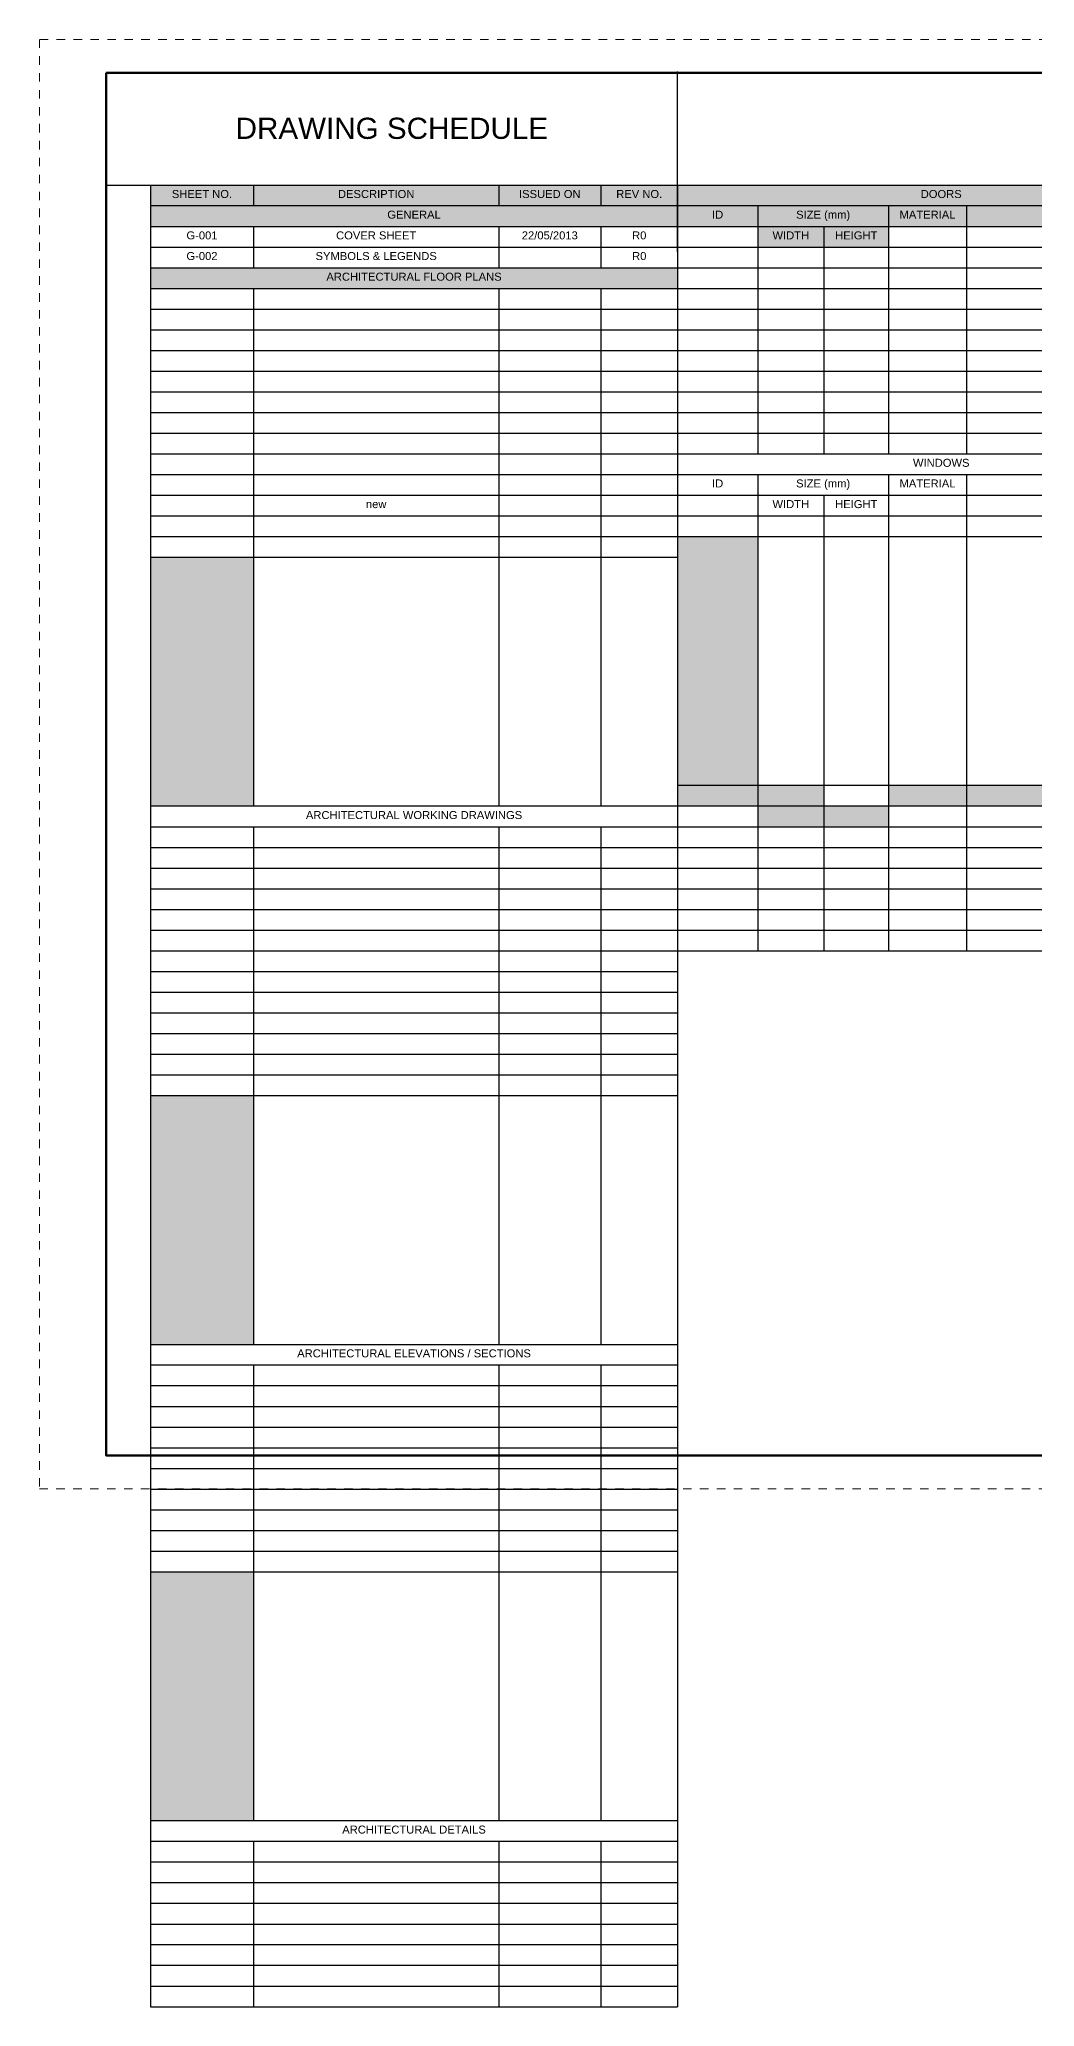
# Paper-space layout 'Symbols A2-3' of a CAD drawing. Header units: inches. Extents: x 0 to 23.5, y -6.1 to 17.1.
# Drawn here: x 0 to 11.75, y -6.12 to 17.13 of the extents above; entities that cross this region are included whole.
import ezdxf
from ezdxf.enums import TextEntityAlignment as Align

# ---------------------------------------------------------------- set-up
doc = ezdxf.new("R2010")
doc.units = ezdxf.units.IN
doc.linetypes.add('DASHDOT', pattern=[1, 0.5, -0.25, 0, -0.25])
doc.layers.add('G-ANNO-REFR', color=253, linetype='DASHDOT', lineweight=5, plot=False)
for name, color, linetype, lineweight in [('G-ANNO-TEXT', 3, 'Continuous', 15), ('G-ANNO-TEXT-BOLD', 1, 'Continuous', 15), ('G-ANNO-TTLB', 7, 'Continuous', 50), ('G-PAPR-GRAY', 251, 'Continuous', 15), ('G-PAPR-MEDM', 6, 'Continuous', 30), ('G-PAPR-THCK', 4, 'Continuous', 100)]:
    doc.layers.add(name, color=color, linetype=linetype, lineweight=lineweight)
doc.styles.add('LLARGE', font='arial.ttf', dxfattribs={"height": 0.25})
doc.styles.add('NOTES', font='arial.ttf', dxfattribs={"height": 2})
doc.styles.add('SMALL', font='arial.ttf', dxfattribs={"height": 0.09375})
doc.styles.get("Standard").update_dxf_attribs({"font": 'swissc.ttf'})
doc.styles.add('SUB-TITLE', font='swisscb.ttf')
doc.styles.add('SUB-TITLE-2', font='swissc.ttf')
doc.styles.add('TITLE', font='swisscb.ttf')

# ---------------------------------------------------------------- blocks, each defined once
blk = doc.blocks.new('*U171')
at = {"layer": 'G-ANNO-REFR'}
blk.add_lwpolyline([(0, 0), (597, 0), (597, 435), (0, 435)], close=True, dxfattribs=at)
at = {"layer": 'G-PAPR-THCK'}
blk.add_lwpolyline([(20, 425), (587, 425), (587, 10), (20, 10)], close=True, dxfattribs=at)
at = {"layer": 'G-ANNO-TEXT'}
for tag, p, height, style in [('GENERAL_NOTES_001', (522.6, 418.95), 1.71, 'NOTES'), ('GENERAL_NOTES_002', (522.86, 416.07), 1.71, 'NOTES'), ('GENERAL_NOTES_003', (522.86, 413.19), 1.71, 'NOTES'), ('GENERAL_NOTES_004', (522.86, 410.31), 1.71, 'NOTES'), ('GENERAL_NOTES_005', (522.86, 407.43), 1.71, 'NOTES'), ('GENERAL_NOTES_006', (522.86, 404.55), 1.71, 'NOTES'), ('GENERAL_NOTES_007', (522.86, 401.7), 1.71, 'NOTES'), ('GENERAL_NOTES_008', (522.79, 398.82), 1.71, 'NOTES'), ('GENERAL_NOTES_009', (522.86, 395.93), 1.71, 'NOTES'), ('GENERAL_NOTES_010', (522.86, 393.05), 1.71, 'NOTES'), ('GENERAL_NOTES_011', (522.86, 390.17), 1.71, 'NOTES'), ('GENERAL_NOTES_012', (522.86, 387.29), 1.71, 'NOTES'), ('GENERAL_NOTES_013', (522.86, 384.41), 1.71, 'NOTES'), ('GENERAL_NOTES_014', (522.86, 381.53), 1.71, 'NOTES'), ('GENERAL_NOTES_015', (522.86, 378.65), 1.71, 'NOTES'), ('GENERAL_NOTES_017', (522.75, 372.89), 1.71, 'NOTES'), ('GENERAL_NOTES_016', (522.86, 375.77), 1.71, 'NOTES'), ('GENERAL_NOTES_019', (522.82, 367.12), 1.71, 'NOTES'), ('GENERAL_NOTES_018', (522.86, 370), 1.71, 'NOTES'), ('GENERAL_NOTES_021', (522.76, 361.36), 1.71, 'NOTES'), ('GENERAL_NOTES_020', (522.86, 364.24), 1.71, 'NOTES'), ('GENERAL_NOTES_022', (522.86, 358.48), 1.71, 'NOTES'), ('GENERAL_NOTES_023', (522.77, 355.6), 1.71, 'NOTES'), ('GENERAL_NOTES_024', (522.86, 352.72), 1.71, 'NOTES'), ('GENERAL_NOTES_025', (522.74, 349.84), 1.71, 'NOTES'), ('GENERAL_NOTES_026', (522.86, 346.96), 1.71, 'NOTES'), ('GENERAL_NOTES_027', (522.86, 344.07), 1.71, 'NOTES'), ('GENERAL_NOTES_028', (522.86, 341.19), 1.71, 'NOTES'), ('GENERAL_NOTES_030', (522.76, 335.43), 1.71, 'NOTES'), ('GENERAL_NOTES_029', (522.86, 338.31), 1.71, 'NOTES'), ('GENERAL_NOTES_031', (522.86, 332.55), 1.71, 'NOTES'), ('GENERAL_NOTES_032', (522.86, 329.67), 1.71, 'NOTES'), ('GENERAL_NOTES_034', (522.76, 323.91), 1.71, 'NOTES'), ('GENERAL_NOTES_033', (522.86, 326.79), 1.71, 'NOTES'), ('GENERAL_NOTES_035', (522.86, 321.02), 1.71, 'NOTES'), ('SHEET_NOTES_001', (522.6, 299.97), 1.71, 'NOTES'), ('SHEET_NOTES_003', (522.75, 294.21), 1.71, 'NOTES'), ('SHEET_NOTES_002', (522.79, 297.09), 1.71, 'NOTES'), ('SHEET_NOTES_005', (522.76, 288.45), 1.71, 'NOTES'), ('SHEET_NOTES_004', (522.82, 291.33), 1.71, 'NOTES'), ('SHEET_NOTES_007', (522.74, 282.68), 1.71, 'NOTES'), ('SHEET_NOTES_006', (522.77, 285.57), 1.71, 'NOTES'), ('KEY_NOTES_001', (522.6, 227.5), 1.71, 'NOTES'), ('KEY_NOTES_002', (522.79, 224.62), 1.71, 'NOTES'), ('CLIENTADDRESS1', (522.76, 100.14), 1.71, 'SUB-TITLE-2'), ('CLIENTNAME', (522.76, 103.62), 2.57, 'SUB-TITLE-2'), ('CLIENTADDRESS2', (522.76, 97.24), 1.71, 'SUB-TITLE-2'), ('CLIENTPHONE', (522.76, 94.39), 1.71, 'SUB-TITLE-2'), ('DRAWING_NO', (538.25, 58.25), 3.42, 'SUB-TITLE-2')]:
    blk.add_attdef(tag, p, '', height=height, dxfattribs=dict(at, style=style))
at = {"layer": 'G-ANNO-TEXT', "style": 'SUB-TITLE-2'}
for tag, p in [('REV_NO14', (524.7, 172.4)), ('REV_DATE14', (532.24, 172.4)), ('DRAWN_BY14', (542.01, 172.4)), ('CHECKED_BY14', (552.92, 172.4)), ('REV_NO13', (524.7, 168.98)), ('REV_NO12', (524.7, 165.56)), ('REV_DATE13', (532.24, 168.98)), ('REV_DATE12', (532.24, 165.56)), ('DRAWN_BY13', (542.01, 168.98)), ('DRAWN_BY12', (542.01, 165.56)), ('CHECKED_BY13', (552.92, 168.98)), ('CHECKED_BY12', (552.92, 165.56)), ('REV_NO11', (524.7, 162.14)), ('REV_NO10', (524.7, 158.72)), ('REV_DATE11', (532.24, 162.14)), ('REV_DATE10', (532.24, 158.72)), ('DRAWN_BY11', (542.01, 162.14)), ('DRAWN_BY10', (542.01, 158.72)), ('CHECKED_BY11', (552.92, 162.14)), ('CHECKED_BY10', (552.92, 158.72)), ('REV_NO9', (524.7, 155.3)), ('REV_DATE9', (532.24, 155.3)), ('DRAWN_BY9', (542.01, 155.3)), ('CHECKED_BY9', (552.92, 155.3)), ('REV_NO8', (524.7, 151.88)), ('REV_NO7', (524.7, 148.46)), ('REV_DATE8', (532.24, 151.88)), ('REV_DATE7', (532.24, 148.46)), ('DRAWN_BY8', (542.01, 151.88)), ('DRAWN_BY7', (542.01, 148.46)), ('CHECKED_BY8', (552.92, 151.88)), ('CHECKED_BY7', (552.92, 148.46)), ('REV_NO6', (524.7, 145.03)), ('REV_NO5', (524.7, 141.61)), ('REV_DATE6', (532.24, 145.03)), ('REV_DATE5', (532.24, 141.61)), ('DRAWN_BY6', (542.01, 145.03)), ('DRAWN_BY5', (542.01, 141.61)), ('CHECKED_BY6', (552.92, 145.03)), ('CHECKED_BY5', (552.92, 141.61)), ('REV_NO4', (524.7, 138.19)), ('REV_DATE4', (532.24, 138.19)), ('DRAWN_BY4', (542.01, 138.19)), ('CHECKED_BY4', (552.92, 138.19)), ('REV_NO3', (524.7, 134.77)), ('REV_NO2', (524.7, 131.35)), ('REV_DATE3', (532.24, 134.77)), ('REV_DATE2', (532.24, 131.35)), ('DRAWN_BY3', (542.01, 134.77)), ('DRAWN_BY2', (542.01, 131.35)), ('CHECKED_BY3', (552.92, 134.77)), ('CHECKED_BY2', (552.92, 131.35)), ('REV_NO1', (524.7, 127.93)), ('REV_NO0', (524.7, 124.51)), ('REV_DATE1', (532.24, 127.93)), ('REV_DATE0', (532.24, 124.51)), ('DRAWN_BY1', (542.01, 127.93)), ('DRAWN_BY0', (542.01, 124.51)), ('CHECKED_BY1', (552.92, 127.93)), ('CHECKED_BY0', (552.92, 124.51))]:
    blk.add_attdef(tag, text='', height=1.37, dxfattribs=at).set_placement(p, align=Align.MIDDLE)
for tag, p in [('REV_DESCRIPTION14', (559.75, 172.4)), ('REV_DESCRIPTION13', (559.75, 168.98)), ('REV_DESCRIPTION12', (559.75, 165.56)), ('REV_DESCRIPTION11', (559.75, 162.14)), ('REV_DESCRIPTION10', (559.75, 158.72)), ('REV_DESCRIPTION9', (559.75, 155.3)), ('REV_DESCRIPTION8', (559.75, 151.88)), ('REV_DESCRIPTION7', (559.75, 148.46)), ('REV_DESCRIPTION6', (559.75, 145.03)), ('REV_DESCRIPTION5', (559.75, 141.61)), ('REV_DESCRIPTION4', (559.75, 138.19)), ('REV_DESCRIPTION3', (559.75, 134.77)), ('REV_DESCRIPTION2', (559.75, 131.35)), ('REV_DESCRIPTION1', (559.75, 127.93)), ('REV_DESCRIPTION0', (559.75, 124.51))]:
    blk.add_attdef(tag, text='', height=1.37, dxfattribs=at).set_placement(p, align=Align.MIDDLE_LEFT)
for tag, p in [('PROJECT_NAME1', (538.25, 91.88)), ('PROJECT_NAME2', (538.25, 88.46)), ('PROJECT_CODE', (538.25, 84.41)), ('STAGE', (538.25, 76.76)), ('RELEASE', (538.25, 80.62)), ('DRAWING_TITLE', (538.25, 72.91))]:
    blk.add_attdef(tag, text='', height=2.05, dxfattribs=at).set_placement(p, align=Align.TOP_LEFT)
at = {"layer": 'G-ANNO-TEXT'}
for tag, height, style, p in [('CURRENT_REV', 3.42, 'TITLE', (579.3, 58.25)), ('DRAWN_BY', 2.05, 'SUB-TITLE-2', (529.7, 50.63)), ('CHECKED_BY', 2.05, 'SUB-TITLE-2', (545.95, 50.63)), ('SCALE', 2.05, 'SUB-TITLE-2', (563.05, 50.63)), ('ISSUE_DATE', 2.05, 'SUB-TITLE-2', (579.3, 50.63))]:
    blk.add_attdef(tag, text='', height=height, dxfattribs=dict(at, style=style)).set_placement(p, align=Align.CENTER)
at = {"layer": 'G-ANNO-TEXT', "style": 'SUB-TITLE'}
blk.add_attdef('FILE_NAME', text='', height=1.37, rotation=90, dxfattribs=at).set_placement((587.85, 19.35), align=Align.TOP_LEFT)
blk = doc.blocks.new('*T139')
at = {"layer": 'G-PAPR-GRAY', "color": 7, "linetype": 'ByBlock', "lineweight": -2, "transparency": 16777216}
for p, q in [((0, 0), (6.225, 0)), ((0, 0), (0, -0.489)), ((1.219, 0), (1.219, -0.244)), ((4.114, 0), (4.114, -0.244)), ((5.318, 0), (5.318, -0.244)), ((6.225, 0), (6.225, -0.244)), ((0, -0.244), (6.225, -0.244)), ((0, -0.977), (6.225, -0.977)), ((0, -0.977), (0, -1.221)), ((0, -4.397), (1.219, -4.397)), ((0, -4.397), (0, -7.337)), ((1.219, -4.397), (1.219, -7.337)), ((0, -10.757), (1.219, -10.757)), ((0, -10.757), (0, -13.698)), ((1.219, -10.757), (1.219, -13.698)), ((0, -16.385), (1.219, -16.385)), ((0, -16.385), (0, -19.325)), ((1.219, -16.385), (1.219, -19.325))]:
    blk.add_line(p, q, dxfattribs=at)
at = {"layer": 'G-PAPR-GRAY', "color": 0, "linetype": 'ByBlock', "lineweight": -2, "transparency": 16777216}
for p, q in [((6.225, -0.244), (6.225, -21.524)), ((0, -0.489), (6.225, -0.489)), ((0, -0.489), (0, -0.977)), ((1.219, -0.489), (1.219, -0.977)), ((4.114, -0.489), (4.114, -0.977)), ((5.318, -0.489), (5.318, -0.977)), ((0, -0.733), (6.225, -0.733)), ((0, -1.221), (6.225, -1.221)), ((0, -1.221), (0, -4.397)), ((1.219, -1.221), (1.219, -4.397)), ((4.114, -1.221), (4.114, -4.397)), ((5.318, -1.221), (5.318, -7.337)), ((0, -1.466), (6.225, -1.466)), ((0, -1.71), (6.225, -1.71)), ((0, -1.954), (6.225, -1.954)), ((0, -2.199), (6.225, -2.199)), ((0, -2.443), (6.225, -2.443)), ((0, -2.687), (6.225, -2.687)), ((0, -2.931), (6.225, -2.931)), ((0, -3.176), (6.225, -3.176)), ((0, -3.42), (6.225, -3.42)), ((0, -3.664), (6.225, -3.664)), ((0, -3.908), (6.225, -3.908)), ((0, -4.153), (6.225, -4.153)), ((1.219, -4.397), (6.225, -4.397)), ((0, -7.337), (6.225, -7.337)), ((0, -7.337), (0, -10.757)), ((0, -7.582), (6.225, -7.582)), ((1.219, -7.582), (1.219, -10.757)), ((4.114, -7.582), (4.114, -10.757)), ((5.318, -7.582), (5.318, -13.698)), ((0, -7.826), (6.225, -7.826)), ((0, -8.07), (6.225, -8.07)), ((0, -8.315), (6.225, -8.315)), ((0, -8.559), (6.225, -8.559)), ((0, -8.803), (6.225, -8.803)), ((0, -9.047), (6.225, -9.047)), ((0, -9.292), (6.225, -9.292)), ((0, -9.536), (6.225, -9.536)), ((0, -9.78), (6.225, -9.78)), ((0, -10.025), (6.225, -10.025)), ((0, -10.269), (6.225, -10.269)), ((0, -10.513), (6.225, -10.513)), ((1.219, -10.757), (6.225, -10.757)), ((0, -13.698), (6.225, -13.698)), ((0, -13.698), (0, -16.385)), ((0, -13.942), (6.225, -13.942)), ((1.219, -13.942), (1.219, -16.385)), ((4.114, -13.942), (4.114, -16.385)), ((5.318, -13.942), (5.318, -19.325)), ((0, -14.186), (6.225, -14.186)), ((0, -14.431), (6.225, -14.431)), ((0, -14.675), (6.225, -14.675)), ((0, -14.919), (6.225, -14.919)), ((0, -15.163), (6.225, -15.163)), ((0, -15.408), (6.225, -15.408)), ((0, -15.652), (6.225, -15.652)), ((0, -15.896), (6.225, -15.896)), ((0, -16.141), (6.225, -16.141)), ((1.219, -16.385), (6.225, -16.385)), ((0, -19.325), (6.225, -19.325)), ((0, -19.325), (0, -21.524)), ((0, -19.57), (6.225, -19.57)), ((1.219, -19.57), (1.219, -21.524)), ((4.114, -19.57), (4.114, -21.524)), ((5.318, -19.57), (5.318, -21.524)), ((0, -19.814), (6.225, -19.814)), ((0, -20.058), (6.225, -20.058)), ((0, -20.302), (6.225, -20.302)), ((0, -20.547), (6.225, -20.547)), ((0, -20.791), (6.225, -20.791)), ((0, -21.035), (6.225, -21.035)), ((0, -21.28), (6.225, -21.28)), ((0, -21.524), (6.225, -21.524))]:
    blk.add_line(p, q, dxfattribs=at)
at = {"layer": 'G-PAPR-GRAY', "linetype": 'ByBlock', "lineweight": -2, "transparency": 16777216}
for p, q in [((4.114, -4.397), (4.114, -7.337)), ((4.114, -10.757), (4.114, -13.698)), ((4.114, -16.385), (4.114, -19.325))]:
    blk.add_line(p, q, dxfattribs=at)
at = {"layer": 'G-PAPR-GRAY', "color": 9, "transparency": 16777216}
for points in [[(0, 0), (0, -0.244), (1.219, 0), (1.219, -0.244)], [(1.219, 0), (1.219, -0.244), (4.114, 0), (4.114, -0.244)], [(4.114, 0), (4.114, -0.244), (5.318, 0), (5.318, -0.244)], [(5.318, 0), (5.318, -0.244), (6.225, 0), (6.225, -0.244)], [(0, -0.244), (0, -0.489), (6.225, -0.244), (6.225, -0.489)], [(0, -0.977), (0, -1.221), (6.225, -0.977), (6.225, -1.221)], [(0, -4.397), (0, -7.337), (1.219, -4.397), (1.219, -7.337)], [(0, -10.757), (0, -13.698), (1.219, -10.757), (1.219, -13.698)], [(0, -16.385), (0, -19.325), (1.219, -16.385), (1.219, -19.325)]]:
    blk.add_solid(points, dxfattribs=at)
at = {"layer": 'G-PAPR-GRAY', "color": 7, "transparency": 16777216, "char_height": 0.09456, "attachment_point": 2, "style": 'SMALL'}
for s, insert, width in [('{\\fArial|b0|i0|c0;SHEET NO.', (0.609, -0.059), 1.10067), ('{\\fArial|b0|i0|c0;DESCRIPTION', (2.666, -0.059), 2.777), ('{\\fArial|b0|i0|c0;ISSUED ON', (4.716, -0.059), 1.08584), ('{\\fArial|b0|i0|c0;REV NO.', (5.772, -0.059), 0.7889), ('{\\fArial|b0|i0|c0;GENERAL', (3.113, -0.303), 6.107), ('{\\fArial|b0|i0|c0;G-001', (0.609, -0.548), 1.10067), ('{\\fArial|b0|i0|c0;COVER SHEET', (2.666, -0.548), 2.777), ('{\\fArial|b0|i0|c0;22/05/2013', (4.716, -0.548), 1.08584), ('{\\fArial|b0|i0|c0;R0', (5.772, -0.548), 0.7889), ('{\\fArial|b0|i0|c0;G-002', (0.609, -0.792), 1.10067), ('{\\fArial|b0|i0|c0;SYMBOLS & LEGENDS', (2.666, -0.792), 2.777), ('{\\fArial|b0|i0|c0;', (4.716, -0.792), 1.08584), ('{\\fArial|b0|i0|c0;R0', (5.772, -0.792), 0.7889), ('{\\fArial|b0|i0|c0;ARCHITECTURAL FLOOR PLANS', (3.113, -1.036), 6.107), ('{\\fArial|b0|i0|c0;', (0.609, -1.28), 1.10067), ('{\\fArial|b0|i0|c0;', (2.666, -1.28), 2.777), ('{\\fArial|b0|i0|c0;', (4.716, -1.28), 1.08584), ('{\\fArial|b0|i0|c0;', (5.772, -1.28), 0.7889), ('{\\fArial|b0|i0|c0;', (0.609, -1.525), 1.10067), ('{\\fArial|b0|i0|c0;', (2.666, -1.525), 2.777), ('{\\fArial|b0|i0|c0;', (4.716, -1.525), 1.08584), ('{\\fArial|b0|i0|c0;', (5.772, -1.525), 0.7889), ('{\\fArial|b0|i0|c0;', (0.609, -1.769), 1.10067), ('{\\fArial|b0|i0|c0;', (2.666, -1.769), 2.777), ('{\\fArial|b0|i0|c0;', (4.716, -1.769), 1.08584), ('{\\fArial|b0|i0|c0;', (5.772, -1.769), 0.7889), ('{\\fArial|b0|i0|c0;', (0.609, -2.013), 1.10067), ('{\\fArial|b0|i0|c0;', (2.666, -2.013), 2.777), ('{\\fArial|b0|i0|c0;', (4.716, -2.013), 1.08584), ('{\\fArial|b0|i0|c0;', (5.772, -2.013), 0.7889), ('{\\fArial|b0|i0|c0;', (0.609, -2.258), 1.10067), ('{\\fArial|b0|i0|c0;', (2.666, -2.258), 2.777), ('{\\fArial|b0|i0|c0;', (4.716, -2.258), 1.08584), ('{\\fArial|b0|i0|c0;', (5.772, -2.258), 0.7889), ('{\\fArial|b0|i0|c0;', (0.609, -2.502), 1.10067), ('{\\fArial|b0|i0|c0;', (2.666, -2.502), 2.777), ('{\\fArial|b0|i0|c0;', (4.716, -2.502), 1.08584), ('{\\fArial|b0|i0|c0;', (5.772, -2.502), 0.7889), ('{\\fArial|b0|i0|c0;', (0.609, -2.746), 1.10067), ('{\\fArial|b0|i0|c0;', (2.666, -2.746), 2.777), ('{\\fArial|b0|i0|c0;', (4.716, -2.746), 1.08584), ('{\\fArial|b0|i0|c0;', (5.772, -2.746), 0.7889), ('{\\fArial|b0|i0|c0;', (0.609, -2.99), 1.10067), ('{\\fArial|b0|i0|c0;', (2.666, -2.99), 2.777), ('{\\fArial|b0|i0|c0;', (4.716, -2.99), 1.08584), ('{\\fArial|b0|i0|c0;', (5.772, -2.99), 0.7889), ('{\\fArial|b0|i0|c0;', (0.609, -3.235), 1.10067), ('{\\fArial|b0|i0|c0;', (2.666, -3.235), 2.777), ('{\\fArial|b0|i0|c0;', (4.716, -3.235), 1.08584), ('{\\fArial|b0|i0|c0;', (5.772, -3.235), 0.7889), ('{\\fArial|b0|i0|c0;', (0.609, -3.479), 1.10067), ('{\\fArial|b0|i0|c0;', (2.666, -3.479), 2.777), ('{\\fArial|b0|i0|c0;', (4.716, -3.479), 1.08584), ('{\\fArial|b0|i0|c0;', (5.772, -3.479), 0.7889), ('{\\fArial|b0|i0|c0;', (0.609, -3.723), 1.10067), ('{\\fArial|b0|i0|c0;new', (2.666, -3.723), 2.777), ('{\\fArial|b0|i0|c0;', (4.716, -3.723), 1.08584), ('{\\fArial|b0|i0|c0;', (5.772, -3.723), 0.7889), ('{\\fArial|b0|i0|c0;', (0.609, -3.968), 1.10067), ('{\\fArial|b0|i0|c0;', (2.666, -3.968), 2.777), ('{\\fArial|b0|i0|c0;', (4.716, -3.968), 1.08584), ('{\\fArial|b0|i0|c0;', (5.772, -3.968), 0.7889), ('{\\fArial|b0|i0|c0;', (0.609, -4.212), 1.10067), ('{\\fArial|b0|i0|c0;', (2.666, -4.212), 2.777), ('{\\fArial|b0|i0|c0;', (4.716, -4.212), 1.08584), ('{\\fArial|b0|i0|c0;', (5.772, -4.212), 0.7889), ('{\\fArial|b0|i0|c0;', (0.609, -4.456), 1.10067), ('{\\fArial|b0|i0|c0;ARCHITECTURAL WORKING DRAWINGS', (3.113, -7.397), 6.107), ('{\\fArial|b0|i0|c0;', (0.609, -7.641), 1.10067), ('{\\fArial|b0|i0|c0;', (2.666, -7.641), 2.777), ('{\\fArial|b0|i0|c0;', (4.716, -7.641), 1.08584), ('{\\fArial|b0|i0|c0;', (5.772, -7.641), 0.7889), ('{\\fArial|b0|i0|c0;', (0.609, -7.885), 1.10067), ('{\\fArial|b0|i0|c0;', (2.666, -7.885), 2.777), ('{\\fArial|b0|i0|c0;', (4.716, -7.885), 1.08584), ('{\\fArial|b0|i0|c0;', (5.772, -7.885), 0.7889), ('{\\fArial|b0|i0|c0;', (0.609, -8.129), 1.10067), ('{\\fArial|b0|i0|c0;', (2.666, -8.129), 2.777), ('{\\fArial|b0|i0|c0;', (4.716, -8.129), 1.08584), ('{\\fArial|b0|i0|c0;', (5.772, -8.129), 0.7889), ('{\\fArial|b0|i0|c0;', (0.609, -8.374), 1.10067), ('{\\fArial|b0|i0|c0;', (2.666, -8.374), 2.777), ('{\\fArial|b0|i0|c0;', (4.716, -8.374), 1.08584), ('{\\fArial|b0|i0|c0;', (5.772, -8.374), 0.7889), ('{\\fArial|b0|i0|c0;', (0.609, -8.618), 1.10067), ('{\\fArial|b0|i0|c0;', (2.666, -8.618), 2.777), ('{\\fArial|b0|i0|c0;', (4.716, -8.618), 1.08584), ('{\\fArial|b0|i0|c0;', (5.772, -8.618), 0.7889), ('{\\fArial|b0|i0|c0;', (0.609, -8.862), 1.10067), ('{\\fArial|b0|i0|c0;', (2.666, -8.862), 2.777), ('{\\fArial|b0|i0|c0;', (4.716, -8.862), 1.08584), ('{\\fArial|b0|i0|c0;', (5.772, -8.862), 0.7889), ('{\\fArial|b0|i0|c0;', (0.609, -9.107), 1.10067), ('{\\fArial|b0|i0|c0;', (2.666, -9.107), 2.777), ('{\\fArial|b0|i0|c0;', (4.716, -9.107), 1.08584), ('{\\fArial|b0|i0|c0;', (5.772, -9.107), 0.7889), ('{\\fArial|b0|i0|c0;', (0.609, -9.351), 1.10067), ('{\\fArial|b0|i0|c0;', (2.666, -9.351), 2.777), ('{\\fArial|b0|i0|c0;', (4.716, -9.351), 1.08584), ('{\\fArial|b0|i0|c0;', (5.772, -9.351), 0.7889), ('{\\fArial|b0|i0|c0;', (0.609, -9.595), 1.10067), ('{\\fArial|b0|i0|c0;', (2.666, -9.595), 2.777), ('{\\fArial|b0|i0|c0;', (4.716, -9.595), 1.08584), ('{\\fArial|b0|i0|c0;', (5.772, -9.595), 0.7889), ('{\\fArial|b0|i0|c0;', (0.609, -9.839), 1.10067), ('{\\fArial|b0|i0|c0;', (2.666, -9.839), 2.777), ('{\\fArial|b0|i0|c0;', (4.716, -9.839), 1.08584), ('{\\fArial|b0|i0|c0;', (5.772, -9.839), 0.7889), ('{\\fArial|b0|i0|c0;', (0.609, -10.084), 1.10067), ('{\\fArial|b0|i0|c0;', (2.666, -10.084), 2.777), ('{\\fArial|b0|i0|c0;', (4.716, -10.084), 1.08584), ('{\\fArial|b0|i0|c0;', (5.772, -10.084), 0.7889), ('{\\fArial|b0|i0|c0;', (0.609, -10.328), 1.10067), ('{\\fArial|b0|i0|c0;', (2.666, -10.328), 2.777), ('{\\fArial|b0|i0|c0;', (4.716, -10.328), 1.08584), ('{\\fArial|b0|i0|c0;', (5.772, -10.328), 0.7889), ('{\\fArial|b0|i0|c0;', (0.609, -10.572), 1.10067), ('{\\fArial|b0|i0|c0;', (2.666, -10.572), 2.777), ('{\\fArial|b0|i0|c0;', (4.716, -10.572), 1.08584), ('{\\fArial|b0|i0|c0;', (5.772, -10.572), 0.7889), ('{\\fArial|b0|i0|c0;', (0.609, -10.816), 1.10067), ('{\\fArial|b0|i0|c0;ARCHITECTURAL ELEVATIONS / SECTIONS', (3.113, -13.757), 6.107), ('{\\fArial|b0|i0|c0;', (0.609, -14.001), 1.10067), ('{\\fArial|b0|i0|c0;', (2.666, -14.001), 2.777), ('{\\fArial|b0|i0|c0;', (4.716, -14.001), 1.08584), ('{\\fArial|b0|i0|c0;', (5.772, -14.001), 0.7889), ('{\\fArial|b0|i0|c0;', (0.609, -14.245), 1.10067), ('{\\fArial|b0|i0|c0;', (2.666, -14.245), 2.777), ('{\\fArial|b0|i0|c0;', (4.716, -14.245), 1.08584), ('{\\fArial|b0|i0|c0;', (5.772, -14.245), 0.7889), ('{\\fArial|b0|i0|c0;', (0.609, -14.49), 1.10067), ('{\\fArial|b0|i0|c0;', (2.666, -14.49), 2.777), ('{\\fArial|b0|i0|c0;', (4.716, -14.49), 1.08584), ('{\\fArial|b0|i0|c0;', (5.772, -14.49), 0.7889), ('{\\fArial|b0|i0|c0;', (0.609, -14.734), 1.10067), ('{\\fArial|b0|i0|c0;', (2.666, -14.734), 2.777), ('{\\fArial|b0|i0|c0;', (4.716, -14.734), 1.08584), ('{\\fArial|b0|i0|c0;', (5.772, -14.734), 0.7889), ('{\\fArial|b0|i0|c0;', (0.609, -14.978), 1.10067), ('{\\fArial|b0|i0|c0;', (2.666, -14.978), 2.777), ('{\\fArial|b0|i0|c0;', (4.716, -14.978), 1.08584), ('{\\fArial|b0|i0|c0;', (5.772, -14.978), 0.7889), ('{\\fArial|b0|i0|c0;', (0.609, -15.223), 1.10067), ('{\\fArial|b0|i0|c0;', (2.666, -15.223), 2.777), ('{\\fArial|b0|i0|c0;', (4.716, -15.223), 1.08584), ('{\\fArial|b0|i0|c0;', (5.772, -15.223), 0.7889), ('{\\fArial|b0|i0|c0;', (0.609, -15.467), 1.10067), ('{\\fArial|b0|i0|c0;', (2.666, -15.467), 2.777), ('{\\fArial|b0|i0|c0;', (4.716, -15.467), 1.08584), ('{\\fArial|b0|i0|c0;', (5.772, -15.467), 0.7889), ('{\\fArial|b0|i0|c0;', (0.609, -15.711), 1.10067), ('{\\fArial|b0|i0|c0;', (2.666, -15.711), 2.777), ('{\\fArial|b0|i0|c0;', (4.716, -15.711), 1.08584), ('{\\fArial|b0|i0|c0;', (5.772, -15.711), 0.7889), ('{\\fArial|b0|i0|c0;', (0.609, -15.955), 1.10067), ('{\\fArial|b0|i0|c0;', (2.666, -15.955), 2.777), ('{\\fArial|b0|i0|c0;', (4.716, -15.955), 1.08584), ('{\\fArial|b0|i0|c0;', (5.772, -15.955), 0.7889), ('{\\fArial|b0|i0|c0;', (0.609, -16.2), 1.10067), ('{\\fArial|b0|i0|c0;', (2.666, -16.2), 2.777), ('{\\fArial|b0|i0|c0;', (4.716, -16.2), 1.08584), ('{\\fArial|b0|i0|c0;', (5.772, -16.2), 0.7889), ('{\\fArial|b0|i0|c0;', (0.609, -16.444), 1.10067), ('{\\fArial|b0|i0|c0;ARCHITECTURAL DETAILS', (3.113, -19.384), 6.107), ('{\\fArial|b0|i0|c0;', (0.609, -19.629), 1.10067), ('{\\fArial|b0|i0|c0;', (2.666, -19.629), 2.777), ('{\\fArial|b0|i0|c0;', (4.716, -19.629), 1.08584), ('{\\fArial|b0|i0|c0;', (5.772, -19.629), 0.7889), ('{\\fArial|b0|i0|c0;', (0.609, -19.873), 1.10067), ('{\\fArial|b0|i0|c0;', (2.666, -19.873), 2.777), ('{\\fArial|b0|i0|c0;', (4.716, -19.873), 1.08584), ('{\\fArial|b0|i0|c0;', (5.772, -19.873), 0.7889), ('{\\fArial|b0|i0|c0;', (0.609, -20.117), 1.10067), ('{\\fArial|b0|i0|c0;', (2.666, -20.117), 2.777), ('{\\fArial|b0|i0|c0;', (4.716, -20.117), 1.08584), ('{\\fArial|b0|i0|c0;', (5.772, -20.117), 0.7889), ('{\\fArial|b0|i0|c0;', (0.609, -20.362), 1.10067), ('{\\fArial|b0|i0|c0;', (2.666, -20.362), 2.777), ('{\\fArial|b0|i0|c0;', (4.716, -20.362), 1.08584), ('{\\fArial|b0|i0|c0;', (5.772, -20.362), 0.7889), ('{\\fArial|b0|i0|c0;', (0.609, -20.606), 1.10067), ('{\\fArial|b0|i0|c0;', (2.666, -20.606), 2.777), ('{\\fArial|b0|i0|c0;', (4.716, -20.606), 1.08584), ('{\\fArial|b0|i0|c0;', (5.772, -20.606), 0.7889), ('{\\fArial|b0|i0|c0;', (0.609, -20.85), 1.10067), ('{\\fArial|b0|i0|c0;', (2.666, -20.85), 2.777), ('{\\fArial|b0|i0|c0;', (4.716, -20.85), 1.08584), ('{\\fArial|b0|i0|c0;', (5.772, -20.85), 0.7889), ('{\\fArial|b0|i0|c0;', (0.609, -21.094), 1.10067), ('{\\fArial|b0|i0|c0;', (2.666, -21.094), 2.777), ('{\\fArial|b0|i0|c0;', (4.716, -21.094), 1.08584), ('{\\fArial|b0|i0|c0;', (5.772, -21.094), 0.7889), ('{\\fArial|b0|i0|c0;', (0.609, -21.339), 1.10067), ('{\\fArial|b0|i0|c0;', (2.666, -21.339), 2.777), ('{\\fArial|b0|i0|c0;', (4.716, -21.339), 1.08584), ('{\\fArial|b0|i0|c0;', (5.772, -21.339), 0.7889)]:
    blk.add_mtext(s, dxfattribs=dict(at, insert=insert, width=width))
at = {"layer": 'G-PAPR-GRAY', "color": 0, "transparency": 16777216}
for insert, char_height, width, attachment_point in [((4.716, -4.456), 0.12608, 1.08584, 2), ((5.772, -4.456), 0.12608, 0.7889, 2), ((1.278, -7.278), 2.82222, 2.777, 7), ((4.716, -10.816), 0.12608, 1.08584, 2), ((5.772, -10.816), 0.12608, 0.7889, 2), ((1.278, -13.639), 2.82222, 2.777, 7), ((4.716, -16.444), 0.12608, 1.08584, 2), ((5.772, -16.444), 0.12608, 0.7889, 2), ((1.278, -19.266), 2.82222, 2.777, 7)]:
    blk.add_mtext('{\\fArial|b0|i0|c0;', dxfattribs=dict(at, insert=insert, char_height=char_height, width=width, attachment_point=attachment_point))
blk = doc.blocks.new('*T140')
at = {"layer": 'G-PAPR-GRAY', "color": 7, "linetype": 'ByBlock', "lineweight": -2, "transparency": 16777216}
for p, q in [((0, 0), (6.225, 0)), ((0, 0), (0, -0.489)), ((0, -0.244), (6.225, -0.244)), ((0.947, -0.244), (0.947, -0.733)), ((2.492, -0.244), (2.492, -0.489)), ((3.41, -0.244), (3.41, -0.489)), ((6.225, -0.244), (6.225, -0.489)), ((0.947, -0.489), (2.492, -0.489)), ((1.727, -0.489), (1.727, -0.733)), ((0, -4.153), (0.947, -4.153)), ((0, -4.153), (0, -7.337)), ((0.947, -4.153), (0.947, -7.582)), ((0, -7.093), (1.727, -7.093)), ((1.727, -7.093), (1.727, -7.582)), ((2.492, -7.093), (6.225, -7.093)), ((2.492, -7.093), (2.492, -7.337)), ((3.41, -7.093), (3.41, -7.337)), ((6.225, -7.093), (6.225, -7.337)), ((0.947, -7.337), (2.492, -7.337))]:
    blk.add_line(p, q, dxfattribs=at)
at = {"layer": 'G-PAPR-GRAY', "linetype": 'ByBlock', "lineweight": -2, "transparency": 16777216}
for p, q in [((6.225, 0), (6.225, -0.244)), ((1.727, -4.153), (1.727, -7.093)), ((2.492, -4.153), (2.492, -7.093)), ((3.41, -4.153), (3.41, -7.093)), ((6.225, -4.153), (6.225, -7.093))]:
    blk.add_line(p, q, dxfattribs=at)
at = {"layer": 'G-PAPR-GRAY', "color": 0, "linetype": 'ByBlock', "lineweight": -2, "transparency": 16777216}
for p, q in [((0, -0.489), (0.947, -0.489)), ((0, -0.489), (0, -4.153)), ((2.492, -0.489), (6.225, -0.489)), ((2.492, -0.489), (2.492, -3.176)), ((3.41, -0.489), (3.41, -3.176)), ((6.225, -0.489), (6.225, -4.153)), ((0, -0.733), (6.225, -0.733)), ((0.947, -0.733), (0.947, -3.176)), ((1.727, -0.733), (1.727, -3.176)), ((0, -0.977), (6.225, -0.977)), ((0, -1.221), (6.225, -1.221)), ((0, -1.466), (6.225, -1.466)), ((0, -1.71), (6.225, -1.71)), ((0, -1.954), (6.225, -1.954)), ((0, -2.199), (6.225, -2.199)), ((0, -2.443), (6.225, -2.443)), ((0, -2.687), (6.225, -2.687)), ((0, -2.931), (6.225, -2.931)), ((0, -3.176), (6.225, -3.176)), ((0, -3.42), (6.225, -3.42)), ((0.947, -3.42), (0.947, -4.153)), ((2.492, -3.42), (2.492, -4.153)), ((3.41, -3.42), (3.41, -4.153)), ((0, -3.664), (6.225, -3.664)), ((1.727, -3.664), (1.727, -4.153)), ((0, -3.908), (6.225, -3.908)), ((0.947, -4.153), (6.225, -4.153)), ((1.727, -7.093), (2.492, -7.093)), ((0, -7.337), (0.947, -7.337)), ((0, -7.337), (0, -9.047)), ((2.492, -7.337), (6.225, -7.337)), ((2.492, -7.337), (2.492, -9.047)), ((3.41, -7.337), (3.41, -9.047)), ((6.225, -7.337), (6.225, -9.047)), ((0, -7.582), (6.225, -7.582)), ((0.947, -7.582), (0.947, -9.047)), ((1.727, -7.582), (1.727, -9.047)), ((0, -7.826), (6.225, -7.826)), ((0, -8.07), (6.225, -8.07)), ((0, -8.315), (6.225, -8.315)), ((0, -8.559), (6.225, -8.559)), ((0, -8.803), (6.225, -8.803)), ((0, -9.047), (6.225, -9.047))]:
    blk.add_line(p, q, dxfattribs=at)
at = {"layer": 'G-PAPR-GRAY', "color": 9, "transparency": 16777216}
for points in [[(0, 0), (0, -0.244), (6.225, 0), (6.225, -0.244)], [(0, -0.244), (0, -0.489), (0.947, -0.244), (0.947, -0.489)], [(0.947, -0.244), (0.947, -0.489), (2.492, -0.244), (2.492, -0.489)], [(2.492, -0.244), (2.492, -0.489), (3.41, -0.244), (3.41, -0.489)], [(3.41, -0.244), (3.41, -0.489), (6.225, -0.244), (6.225, -0.489)], [(0.947, -0.489), (0.947, -0.733), (1.727, -0.489), (1.727, -0.733)], [(1.727, -0.489), (1.727, -0.733), (2.492, -0.489), (2.492, -0.733)], [(0, -4.153), (0, -7.093), (0.947, -4.153), (0.947, -7.093)], [(0, -7.093), (0, -7.337), (0.947, -7.093), (0.947, -7.337)], [(0.947, -7.093), (0.947, -7.337), (1.727, -7.093), (1.727, -7.337)], [(2.492, -7.093), (2.492, -7.337), (3.41, -7.093), (3.41, -7.337)], [(3.41, -7.093), (3.41, -7.337), (6.225, -7.093), (6.225, -7.337)], [(0.947, -7.337), (0.947, -7.582), (1.727, -7.337), (1.727, -7.582)], [(1.727, -7.337), (1.727, -7.582), (2.492, -7.337), (2.492, -7.582)]]:
    blk.add_solid(points, dxfattribs=at)
at = {"layer": 'G-PAPR-GRAY', "color": 7, "transparency": 16777216, "attachment_point": 2, "style": 'SMALL'}
for s, insert, char_height, width in [('{\\fArial|b0|i0|c0;DOORS', (3.113, -0.059), 0.09456, 6.107), ('{\\fArial|b0|i0|c0;ID', (0.473, -0.303), 0.09456, 0.82859), ('{\\fArial|b0|i0|c0;SIZE (mm)', (1.719, -0.303), 0.09456, 1.42716), ('{\\fArial|b0|i0|c0;MATERIAL', (2.951, -0.303), 0.09456, 0.79982), ('{\\fArial|b0|i0|c0;TYPE', (4.818, -0.303), 0.09456, 2.69684), ('{\\fArial|b0|i0|c0;', (0.473, -0.548), 0.09456, 0.82859), ('{\\fArial|b0|i0|c0;WIDTH', (1.337, -0.548), 0.09456, 0.66213), ('{\\fArial|b0|i0|c0;HEIGHT', (2.11, -0.548), 0.09456, 0.64683), ('{\\fArial|b0|i0|c0;', (2.951, -0.548), 0.09456, 0.79982), ('{\\fArial|b0|i0|c0;', (4.818, -0.548), 0.09456, 2.69684), ('{\\fArial|b0|i0|c0;', (0.473, -0.792), 0.09456, 0.82859), ('{\\fArial|b0|i0|c0;', (1.337, -0.792), 0.09456, 0.66213), ('{\\fArial|b0|i0|c0;', (2.11, -0.792), 0.09456, 0.64683), ('{\\fArial|b0|i0|c0;', (2.951, -0.792), 0.09456, 0.79982), ('{\\fArial|b0|i0|c0;', (4.818, -0.792), 0.09456, 2.69684), ('{\\fArial|b0|i0|c0;', (0.473, -1.036), 0.09456, 0.82859), ('{\\fArial|b0|i0|c0;', (1.337, -1.036), 0.09456, 0.66213), ('{\\fArial|b0|i0|c0;', (2.11, -1.036), 0.09456, 0.64683), ('{\\fArial|b0|i0|c0;', (2.951, -1.036), 0.09456, 0.79982), ('{\\fArial|b0|i0|c0;', (4.818, -1.036), 0.09456, 2.69684), ('{\\fArial|b0|i0|c0;', (0.473, -1.28), 0.09456, 0.82859), ('{\\fArial|b0|i0|c0;', (1.337, -1.28), 0.09456, 0.66213), ('{\\fArial|b0|i0|c0;', (2.11, -1.28), 0.09456, 0.64683), ('{\\fArial|b0|i0|c0;', (2.951, -1.28), 0.09456, 0.79982), ('{\\fArial|b0|i0|c0;', (4.818, -1.28), 0.09456, 2.69684), ('{\\fArial|b0|i0|c0;', (0.473, -1.525), 0.09456, 0.82859), ('{\\fArial|b0|i0|c0;', (1.337, -1.525), 0.09456, 0.66213), ('{\\fArial|b0|i0|c0;', (2.11, -1.525), 0.09456, 0.64683), ('{\\fArial|b0|i0|c0;', (2.951, -1.525), 0.09456, 0.79982), ('{\\fArial|b0|i0|c0;', (4.818, -1.525), 0.09456, 2.69684), ('{\\fArial|b0|i0|c0;', (0.473, -1.769), 0.09456, 0.82859), ('{\\fArial|b0|i0|c0;', (1.337, -1.769), 0.09456, 0.66213), ('{\\fArial|b0|i0|c0;', (2.11, -1.769), 0.09456, 0.64683), ('{\\fArial|b0|i0|c0;', (2.951, -1.769), 0.09456, 0.79982), ('{\\fArial|b0|i0|c0;', (4.818, -1.769), 0.09456, 2.69684), ('{\\fArial|b0|i0|c0;', (0.473, -2.013), 0.09456, 0.82859), ('{\\fArial|b0|i0|c0;', (1.337, -2.013), 0.09456, 0.66213), ('{\\fArial|b0|i0|c0;', (2.11, -2.013), 0.09456, 0.64683), ('{\\fArial|b0|i0|c0;', (2.951, -2.013), 0.09456, 0.79982), ('{\\fArial|b0|i0|c0;', (4.818, -2.013), 0.09456, 2.69684), ('{\\fArial|b0|i0|c0;', (0.473, -2.258), 0.09456, 0.82859), ('{\\fArial|b0|i0|c0;', (1.337, -2.258), 0.09456, 0.66213), ('{\\fArial|b0|i0|c0;', (2.11, -2.258), 0.09456, 0.64683), ('{\\fArial|b0|i0|c0;', (2.951, -2.258), 0.09456, 0.79982), ('{\\fArial|b0|i0|c0;', (4.818, -2.258), 0.09456, 2.69684), ('{\\fArial|b0|i0|c0;', (0.473, -2.502), 0.09456, 0.82859), ('{\\fArial|b0|i0|c0;', (1.337, -2.502), 0.09456, 0.66213), ('{\\fArial|b0|i0|c0;', (2.11, -2.502), 0.09456, 0.64683), ('{\\fArial|b0|i0|c0;', (2.951, -2.502), 0.09456, 0.79982), ('{\\fArial|b0|i0|c0;', (4.818, -2.502), 0.09456, 2.69684), ('{\\fArial|b0|i0|c0;', (0.473, -2.746), 0.09456, 0.82859), ('{\\fArial|b0|i0|c0;', (1.337, -2.746), 0.09456, 0.66213), ('{\\fArial|b0|i0|c0;', (2.11, -2.746), 0.09456, 0.64683), ('{\\fArial|b0|i0|c0;', (2.951, -2.746), 0.09456, 0.79982), ('{\\fArial|b0|i0|c0;', (4.818, -2.746), 0.09456, 2.69684), ('{\\fArial|b0|i0|c0;', (0.473, -2.99), 0.09456, 0.82859), ('{\\fArial|b0|i0|c0;', (1.337, -2.99), 0.09456, 0.66213), ('{\\fArial|b0|i0|c0;', (2.11, -2.99), 0.09456, 0.64683), ('{\\fArial|b0|i0|c0;', (2.951, -2.99), 0.09456, 0.79982), ('{\\fArial|b0|i0|c0;', (4.818, -2.99), 0.09456, 2.69684), ('{\\fArial|b0|i0|c0;WINDOWS', (3.113, -3.235), 0.09456, 6.107), ('{\\fArial|b0|i0|c0;ID', (0.473, -3.479), 0.09456, 0.82859), ('{\\fArial|b0|i0|c0;SIZE (mm)', (1.719, -3.479), 0.09456, 1.42716), ('{\\fArial|b0|i0|c0;MATERIAL', (2.951, -3.479), 0.09456, 0.79982), ('{\\fArial|b0|i0|c0;TYPE', (4.818, -3.479), 0.09456, 2.69684), ('{\\fArial|b0|i0|c0;', (0.473, -3.723), 0.09456, 0.82859), ('{\\fArial|b0|i0|c0;WIDTH', (1.337, -3.723), 0.09456, 0.66213), ('{\\fArial|b0|i0|c0;HEIGHT', (2.11, -3.723), 0.09456, 0.64683), ('{\\fArial|b0|i0|c0;', (2.951, -3.723), 0.09456, 0.79982), ('{\\fArial|b0|i0|c0;', (4.818, -3.723), 0.09456, 2.69684), ('{\\fArial|b0|i0|c0;', (0.473, -3.968), 0.09456, 0.82859), ('{\\fArial|b0|i0|c0;', (1.337, -3.968), 0.09456, 0.66213), ('{\\fArial|b0|i0|c0;', (2.11, -3.968), 0.09375, 0.64683), ('{\\fArial|b0|i0|c0;', (2.951, -3.968), 0.09456, 0.79982), ('{\\fArial|b0|i0|c0;', (4.818, -3.968), 0.09456, 2.69684), ('{\\fArial|b0|i0|c0;', (0.473, -4.212), 0.09456, 0.82859), ('{\\fArial|b0|i0|c0;', (0.473, -7.152), 0.09456, 0.82859), ('{\\fArial|b0|i0|c0;', (1.337, -7.152), 0.09456, 0.66213), ('{\\fArial|b0|i0|c0;', (2.951, -7.152), 0.09456, 0.79982), ('{\\fArial|b0|i0|c0;', (4.818, -7.152), 0.09456, 2.69684), ('{\\fArial|b0|i0|c0;', (0.473, -7.397), 0.09456, 0.82859), ('{\\fArial|b0|i0|c0;', (1.337, -7.397), 0.09456, 0.66213), ('{\\fArial|b0|i0|c0;', (2.11, -7.397), 0.09456, 0.64683), ('{\\fArial|b0|i0|c0;', (2.951, -7.397), 0.09456, 0.79982), ('{\\fArial|b0|i0|c0;', (4.818, -7.397), 0.09456, 2.69684), ('{\\fArial|b0|i0|c0;', (0.473, -7.641), 0.09456, 0.82859), ('{\\fArial|b0|i0|c0;', (1.337, -7.641), 0.09456, 0.66213), ('{\\fArial|b0|i0|c0;', (2.11, -7.641), 0.09456, 0.64683), ('{\\fArial|b0|i0|c0;', (2.951, -7.641), 0.09456, 0.79982), ('{\\fArial|b0|i0|c0;', (4.818, -7.641), 0.09456, 2.69684), ('{\\fArial|b0|i0|c0;', (0.473, -7.885), 0.09456, 0.82859), ('{\\fArial|b0|i0|c0;', (1.337, -7.885), 0.09456, 0.66213), ('{\\fArial|b0|i0|c0;', (2.11, -7.885), 0.09456, 0.64683), ('{\\fArial|b0|i0|c0;', (2.951, -7.885), 0.09456, 0.79982), ('{\\fArial|b0|i0|c0;', (4.818, -7.885), 0.09456, 2.69684), ('{\\fArial|b0|i0|c0;', (0.473, -8.129), 0.09456, 0.82859), ('{\\fArial|b0|i0|c0;', (1.337, -8.129), 0.09456, 0.66213), ('{\\fArial|b0|i0|c0;', (2.11, -8.129), 0.09456, 0.64683), ('{\\fArial|b0|i0|c0;', (2.951, -8.129), 0.09456, 0.79982), ('{\\fArial|b0|i0|c0;', (4.818, -8.129), 0.09456, 2.69684), ('{\\fArial|b0|i0|c0;', (0.473, -8.374), 0.09456, 0.82859), ('{\\fArial|b0|i0|c0;', (1.337, -8.374), 0.09456, 0.66213), ('{\\fArial|b0|i0|c0;', (2.11, -8.374), 0.09456, 0.64683), ('{\\fArial|b0|i0|c0;', (2.951, -8.374), 0.09456, 0.79982), ('{\\fArial|b0|i0|c0;', (4.818, -8.374), 0.09456, 2.69684), ('{\\fArial|b0|i0|c0;', (0.473, -8.618), 0.09456, 0.82859), ('{\\fArial|b0|i0|c0;', (1.337, -8.618), 0.09456, 0.66213), ('{\\fArial|b0|i0|c0;', (2.11, -8.618), 0.09456, 0.64683), ('{\\fArial|b0|i0|c0;', (2.951, -8.618), 0.09456, 0.79982), ('{\\fArial|b0|i0|c0;', (4.818, -8.618), 0.09456, 2.69684), ('{\\fArial|b0|i0|c0;', (0.473, -8.862), 0.09456, 0.82859), ('{\\fArial|b0|i0|c0;', (1.337, -8.862), 0.09456, 0.66213), ('{\\fArial|b0|i0|c0;', (2.11, -8.862), 0.09456, 0.64683), ('{\\fArial|b0|i0|c0;', (2.951, -8.862), 0.09456, 0.79982), ('{\\fArial|b0|i0|c0;', (4.818, -8.862), 0.09456, 2.69684)]:
    blk.add_mtext(s, dxfattribs=dict(at, insert=insert, char_height=char_height, width=width))
at = {"layer": 'G-PAPR-GRAY', "color": 0, "transparency": 16777216, "attachment_point": 7}
for insert, char_height, width in [((1.006, -7.034), 2.82222, 0.66213), ((1.786, -7.034), 2.82222, 0.64683), ((2.551, -7.034), 2.82222, 0.79982), ((3.469, -7.034), 2.82222, 2.69684), ((1.786, -7.278), 0.1112, 0.64683)]:
    blk.add_mtext('{\\fArial|b0|i0|c0;', dxfattribs=dict(at, insert=insert, char_height=char_height, width=width))

psp = doc.layouts.new('Symbols A2-3')

# ---------------------------------------------------------------- linework, layer by layer
at = {"layer": 'G-PAPR-MEDM'}
for p, q in [((7.536, 14.617), (7.536, 16.745)), ((0.788, 15.405), (20.567, 15.405))]:
    psp.add_line(p, q, dxfattribs=at)

# ---------------------------------------------------------------- block references
for name, p in [('*T139', (1.311, 15.405)), ('*T140', (7.536, 15.405))]:
    psp.add_blockref(name, p)
at = {"layer": 'G-ANNO-TTLB', "xscale": 0.03937007874015748, "yscale": 0.03937007874015748, "zscale": 0.03937007874015748}
psp.add_blockref('*U171', (0, 0), dxfattribs=at)

# ---------------------------------------------------------------- texts
at = {"layer": 'G-ANNO-TEXT-BOLD', "style": 'LLARGE'}
psp.add_text('DRAWING SCHEDULE', height=0.25019, dxfattribs=at).set_placement((4.162, 16.075), align=Align.MIDDLE_CENTER)

doc.saveas('drawing.dxf')
